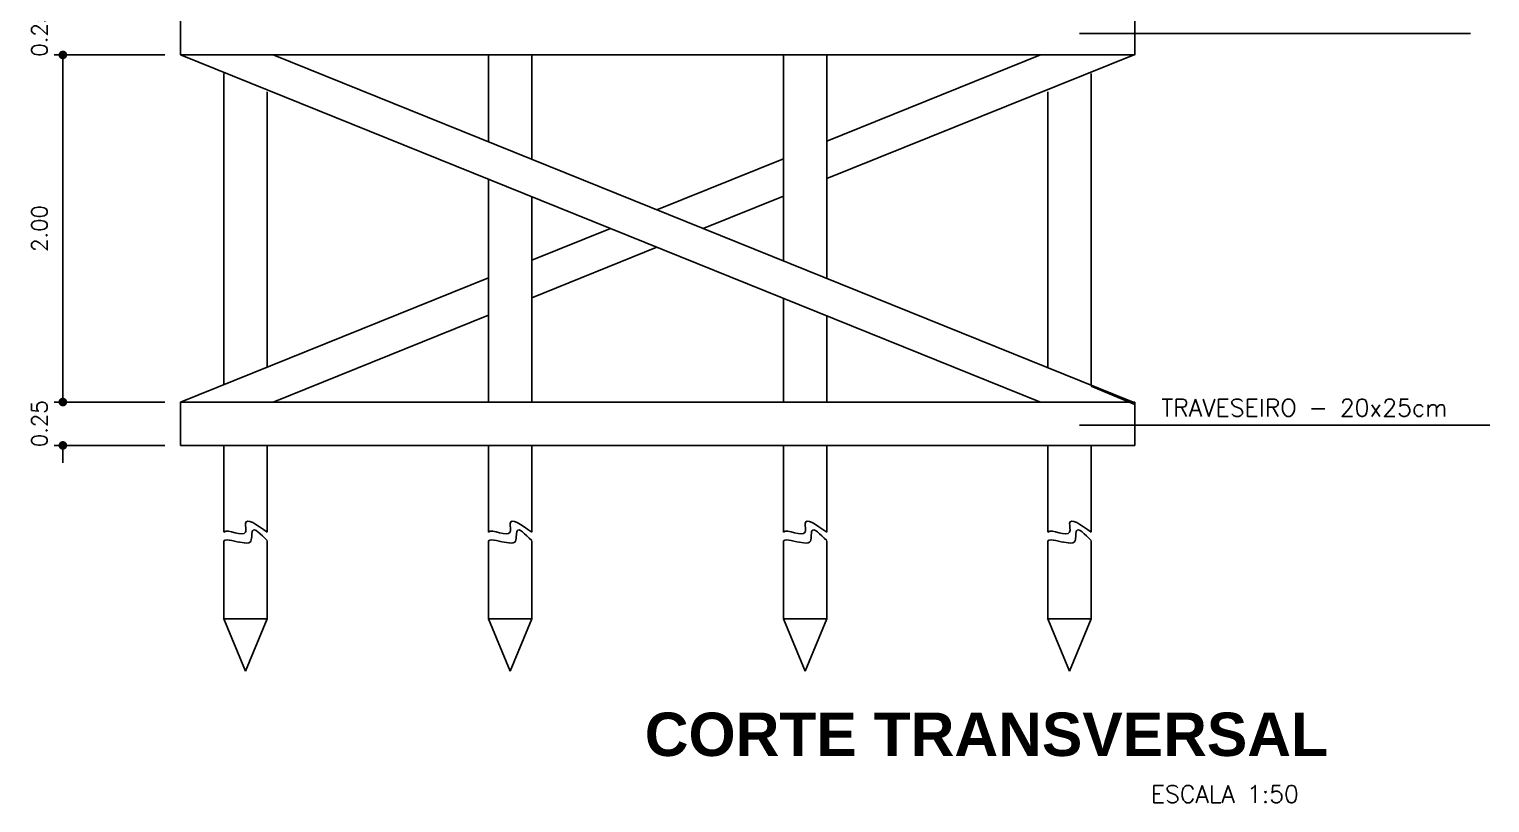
# Model space of a CAD drawing. Extents: x -145.3 to -112, y 64.3 to 94.4.
# Drawn here: x -121.57 to -113.15, y 85.48 to 89.94 of the extents above; entities that cross this region are included whole.
import ezdxf
from ezdxf.enums import TextEntityAlignment as Align

# ---------------------------------------------------------------- set-up
doc = ezdxf.new("R2010")
doc.units = 0
doc.header["$MEASUREMENT"] = 0
doc.layers.get('0').update_dxf_attribs({"linetype": 'CONTINUOUS'})
doc.layers.get('DEFPOINTS').update_dxf_attribs({"linetype": 'CONTINUOUS'})
for name, color, linetype in [('ALVENARIA', 7, 'CONTINUOUS'), ('COTA', 1, 'CONTINUOUS'), ('HATCH', 30, 'CONTINUOUS'), ('TEXTO2', 40, 'CONTINUOUS'), ('TEXTO5', 5, 'CONTINUOUS')]:
    doc.layers.add(name, color=color, linetype=linetype)
doc.styles.add('SANSSERIFBOLD', font='sasb____.pfb')
doc.styles.add('SIMPLEX', font='SIMPLEX.SHX')
doc.dimstyles.new('DIM50', dxfattribs={"dimtxt": 0.09, "dimasz": 0.05, "dimexe": 0.05, "dimexo": 0.09, "dimgap": 0.09, "dimtad": 1, "dimzin": 0, "dimdsep": 46, "dimtxsty": 'SIMPLEX', "dimblk": 'DOT', "dimcen": 0.09, "dimadec": 0, "dimazin": 0, "dimtfac": 1, "dimtix": 1, "dimtofl": 0, "dimtmove": 2, "dimatfit": 3, "dimldrblk": 'DOT', "dimfxl": 1, "dimtolj": 1, "dimtzin": 0, "dimarcsym": 0})

# ---------------------------------------------------------------- blocks, each defined once
blk = doc.blocks.new('DOT')
at = {"layer": 'ALVENARIA', "color": 0, "linetype": 'ByBlock'}
blk.add_line((-0.5, 0), (-1, 0), dxfattribs=at)
at = {"layer": 'ALVENARIA', "color": 0, "linetype": 'ByBlock', "const_width": 0.5}
blk.add_lwpolyline([(-0.25, 0, 1), (0.25, 0, 1)], format="xyb", close=True, dxfattribs=at)
blk = doc.blocks.new('*D106')
at = {"color": 0, "linetype": 'ByBlock'}
for p, q in [((-121.3789, 87.8436), (-121.3789, 87.8936)), ((-120.7906, 87.7936), (-121.4289, 87.7936)), ((-120.7906, 87.5436), (-121.4289, 87.5436)), ((-121.3789, 87.4936), (-121.3789, 87.4436))]:
    blk.add_line(p, q, dxfattribs=at)
at = {"layer": 'DEFPOINTS', "color": 0, "linetype": 'ByBlock'}
for p in [(-121.3789, 87.7936), (-120.7006, 87.7936), (-120.7006, 87.5436)]:
    blk.add_point(p, dxfattribs=at)
at = {"color": 0, "linetype": 'ByBlock', "xscale": 0.05, "yscale": 0.05, "zscale": 0.05}
for p, rotation in [((-121.3789, 87.7936), 270), ((-121.3789, 87.5436), 90)]:
    blk.add_blockref('DOT', p, dxfattribs=dict(at, rotation=rotation))
at = {"color": 0, "linetype": 'ByBlock', "insert": (-121.5139, 87.6686), "char_height": 0.09, "attachment_point": 5, "rotation": 90, "style": 'SIMPLEX'}
blk.add_mtext('\\A1;0.25', dxfattribs=at)
blk = doc.blocks.new('*D107')
at = {"color": 0, "linetype": 'ByBlock'}
for p, q in [((-120.7906, 89.7936), (-121.4289, 89.7936)), ((-121.3789, 87.8436), (-121.3789, 89.7436))]:
    blk.add_line(p, q, dxfattribs=at)
at = {"layer": 'DEFPOINTS', "color": 0, "linetype": 'ByBlock'}
for p in [(-121.3789, 89.7936), (-120.7006, 89.7936), (-120.7006, 87.7936)]:
    blk.add_point(p, dxfattribs=at)
at = {"color": 0, "linetype": 'ByBlock', "xscale": 0.05, "yscale": 0.05, "zscale": 0.05}
for p, rotation in [((-121.3789, 89.7936), 90), ((-121.3789, 87.7936), 270)]:
    blk.add_blockref('DOT', p, dxfattribs=dict(at, rotation=rotation))
at = {"color": 0, "linetype": 'ByBlock', "insert": (-121.5139, 88.7936), "char_height": 0.09, "attachment_point": 5, "rotation": 90, "style": 'SIMPLEX'}
blk.add_mtext('\\A1;2.00', dxfattribs=at)
blk = doc.blocks.new('*D108')
at = {"color": 0, "linetype": 'ByBlock'}
for p, q in [((-121.3789, 90.0936), (-121.3789, 90.1436)), ((-120.7906, 90.0436), (-121.4289, 90.0436)), ((-121.3789, 89.7436), (-121.3789, 89.6936))]:
    blk.add_line(p, q, dxfattribs=at)
at = {"layer": 'DEFPOINTS', "color": 0, "linetype": 'ByBlock'}
for p in [(-121.3789, 90.0436), (-120.7006, 90.0436), (-120.7006, 89.7936)]:
    blk.add_point(p, dxfattribs=at)
at = {"color": 0, "linetype": 'ByBlock', "xscale": 0.05, "yscale": 0.05, "zscale": 0.05}
for p, rotation in [((-121.3789, 90.0436), 270), ((-121.3789, 89.7936), 90)]:
    blk.add_blockref('DOT', p, dxfattribs=dict(at, rotation=rotation))
at = {"color": 0, "linetype": 'ByBlock', "insert": (-121.5139, 89.9186), "char_height": 0.09, "attachment_point": 5, "rotation": 90, "style": 'SIMPLEX'}
blk.add_mtext('\\A1;0.25', dxfattribs=at)

msp = doc.modelspace()

# ---------------------------------------------------------------- linework, layer by layer
at = {"layer": 'ALVENARIA'}
for p, q in [((-120.7006, 90.0436), (-120.7006, 89.7936)), ((-115.2006, 90.0436), (-115.2006, 89.7936)), ((-120.7006, 89.7936), (-115.2006, 89.7936)), ((-115.7442, 87.7936), (-120.7006, 89.7936)), ((-115.2098, 87.7936), (-120.1661, 89.7936)), ((-118.9256, 89.7936), (-118.9256, 89.293)), ((-118.6756, 89.7936), (-118.6756, 89.1921)), ((-117.2256, 89.7936), (-117.2256, 88.607)), ((-116.9756, 89.0809), (-115.2006, 89.7972)), ((-116.9756, 89.2966), (-115.7441, 89.7936)), ((-116.9756, 89.7936), (-116.9756, 88.5061)), ((-120.4506, 89.6872), (-120.4506, 87.8944)), ((-115.4506, 89.6872), (-115.4506, 87.8907)), ((-120.2006, 89.5808), (-120.2006, 87.9953)), ((-115.7006, 89.5808), (-115.7006, 87.9916)), ((-117.9551, 88.9014), (-117.2256, 89.1957)), ((-118.9256, 89.0773), (-118.9256, 87.7936)), ((-118.6756, 88.9764), (-118.6756, 87.7936)), ((-117.6879, 88.7935), (-117.2256, 88.9801)), ((-118.6756, 88.6107), (-118.2224, 88.7935)), ((-118.6756, 88.395), (-117.9551, 88.6857)), ((-120.7006, 87.7936), (-118.9256, 88.5098)), ((-117.2256, 88.3913), (-117.2256, 87.7936)), ((-120.1661, 87.7936), (-118.9256, 88.2941)), ((-116.9756, 88.2904), (-116.9756, 87.7936)), ((-115.4506, 87.8852), (-115.2006, 87.7788)), ((-120.7006, 87.7936), (-115.2006, 87.7936)), ((-120.7006, 87.7936), (-120.7006, 87.5436)), ((-120.7006, 87.7936), (-115.2006, 87.7936)), ((-120.7006, 87.7788), (-120.7006, 87.5436)), ((-115.2006, 87.7936), (-115.2006, 87.5436)), ((-120.7006, 87.5436), (-115.2006, 87.5436)), ((-120.7006, 87.5436), (-115.2006, 87.5436)), ((-120.4506, 87.5436), (-120.4506, 87.0436)), ((-120.2006, 87.5436), (-120.2006, 87.0436)), ((-118.9256, 87.5436), (-118.9256, 87.0436)), ((-118.6756, 87.5436), (-118.6756, 87.0436)), ((-117.2256, 87.5436), (-117.2256, 87.0436)), ((-116.9756, 87.5436), (-116.9756, 87.0436)), ((-115.7006, 87.5436), (-115.7006, 87.0436)), ((-115.4506, 87.5436), (-115.4506, 87.0436)), ((-120.4506, 86.9936), (-120.4506, 86.5436)), ((-120.2006, 86.9936), (-120.2006, 86.5436)), ((-118.9256, 86.9936), (-118.9256, 86.5436)), ((-118.6756, 86.9936), (-118.6756, 86.5436)), ((-117.2256, 86.9936), (-117.2256, 86.5436)), ((-116.9756, 86.9936), (-116.9756, 86.5436)), ((-115.7006, 86.9936), (-115.7006, 86.5436)), ((-115.4506, 86.9936), (-115.4506, 86.5436)), ((-120.4506, 86.5436), (-120.2006, 86.5436)), ((-120.4506, 86.5436), (-120.3256, 86.2436)), ((-120.2006, 86.5436), (-120.3256, 86.2436)), ((-118.9256, 86.5436), (-118.8006, 86.2436)), ((-118.9256, 86.5436), (-118.6756, 86.5436)), ((-118.6756, 86.5436), (-118.8006, 86.2436)), ((-117.2256, 86.5436), (-117.1006, 86.2436)), ((-117.2256, 86.5436), (-116.9756, 86.5436)), ((-116.9756, 86.5436), (-117.1006, 86.2436)), ((-115.7006, 86.5436), (-115.5756, 86.2436)), ((-115.7006, 86.5436), (-115.4506, 86.5436)), ((-115.4506, 86.5436), (-115.5756, 86.2436))]:
    msp.add_line(p, q, dxfattribs=at)
for points, knots in [([(-120.4506, 87.0436), (-120.4313, 87.0656), (-120.303, 86.9937), (-120.3451, 87.1463), (-120.2615, 87.0869), (-120.2006, 87.0436)], [0.05, 0.05, 0.05, 0.05, 0.175, 0.225, 0.3596291, 0.3596291, 0.3596291, 0.3596291]), ([(-118.9256, 87.0436), (-118.9063, 87.0656), (-118.778, 86.9937), (-118.8201, 87.1463), (-118.7365, 87.0869), (-118.6756, 87.0436)], [0.05, 0.05, 0.05, 0.05, 0.175, 0.225, 0.3596291, 0.3596291, 0.3596291, 0.3596291]), ([(-117.2256, 87.0436), (-117.2063, 87.0656), (-117.078, 86.9937), (-117.1201, 87.1463), (-117.0365, 87.0869), (-116.9756, 87.0436)], [0.05, 0.05, 0.05, 0.05, 0.175, 0.225, 0.3596291, 0.3596291, 0.3596291, 0.3596291]), ([(-115.7006, 87.0436), (-115.6813, 87.0656), (-115.553, 86.9937), (-115.5951, 87.1463), (-115.5115, 87.0869), (-115.4506, 87.0436)], [0.05, 0.05, 0.05, 0.05, 0.175, 0.225, 0.3596291, 0.3596291, 0.3596291, 0.3596291]), ([(-120.3256, 87.0436), (-120.3254, 87.0466), (-120.3247, 87.0491), (-120.3237, 87.0511)], [0.225, 0.225, 0.225, 0.225, 0.23621397, 0.23621397, 0.23621397, 0.23621397]), ([(-118.8006, 87.0436), (-118.8004, 87.0466), (-118.7997, 87.0491), (-118.7987, 87.0511)], [0.225, 0.225, 0.225, 0.225, 0.23621397, 0.23621397, 0.23621397, 0.23621397]), ([(-117.1006, 87.0436), (-117.1004, 87.0466), (-117.0997, 87.0491), (-117.0987, 87.0511)], [0.225, 0.225, 0.225, 0.225, 0.23621397, 0.23621397, 0.23621397, 0.23621397]), ([(-115.5756, 87.0436), (-115.5754, 87.0466), (-115.5747, 87.0491), (-115.5737, 87.0511)], [0.225, 0.225, 0.225, 0.225, 0.23621397, 0.23621397, 0.23621397, 0.23621397])]:
    msp.add_open_spline(points, degree=3, knots=knots, dxfattribs=at)
for points in [[(-120.3462, 86.9843), (-120.2993, 86.9865), (-120.2861, 87.0509), (-120.2011, 86.9952)], [(-118.8212, 86.9843), (-118.7743, 86.9865), (-118.7611, 87.0509), (-118.6761, 86.9952)], [(-117.1212, 86.9843), (-117.0743, 86.9865), (-117.0611, 87.0509), (-116.9761, 86.9952)], [(-115.5962, 86.9843), (-115.5493, 86.9865), (-115.5361, 87.0509), (-115.4511, 86.9952)]]:
    msp.add_spline(points, degree=3, dxfattribs=at)
for points in [[(-120.4506, 86.9936), (-120.4358, 87.0105), (-120.3785, 86.9842), (-120.3462, 86.9843)], [(-118.9256, 86.9936), (-118.9108, 87.0105), (-118.8535, 86.9842), (-118.8212, 86.9843)], [(-117.2256, 86.9936), (-117.2108, 87.0105), (-117.1535, 86.9842), (-117.1212, 86.9843)], [(-115.7006, 86.9936), (-115.6858, 87.0105), (-115.6285, 86.9842), (-115.5962, 86.9843)]]:
    msp.add_open_spline(points, degree=3, dxfattribs=at)
at = {"layer": 'HATCH'}
for p, q in [((-115.5194, 89.9168), (-113.9502, 89.9168)), ((-113.9502, 89.9168), (-113.2639, 89.9168)), ((-115.5194, 87.6608), (-113.9502, 87.6608)), ((-113.9502, 87.6608), (-113.1537, 87.6608))]:
    msp.add_line(p, q, dxfattribs=at)

# ---------------------------------------------------------------- texts
at = {"layer": 'TEXTO2', "style": 'SIMPLEX'}
for s, p in [('TRAVESEIRO - 20x25cm', (-115.0468, 87.711)), ('ESCALA 1:50', (-115.1069, 85.4843))]:
    msp.add_text(s, height=0.1, dxfattribs=at).set_placement(p)
at = {"layer": 'TEXTO5', "style": 'SANSSERIFBOLD'}
msp.add_text('CORTE TRANSVERSAL', height=0.25, dxfattribs=at).set_placement((-114.0861, 85.754), align=Align.RIGHT)

# ---------------------------------------------------------------- dimensions: what is measured, and where the dimension line sits
at = {"layer": 'COTA'}
for base, p1, p2, override, picture, middle in [((-121.3789, 90.0436), (-120.7006, 89.7936), (-120.7006, 90.0436), {"dimblk1": 'DOT', "dimblk2": 'DOT', "dimsah": 1, "dimse1": 1}, '*D108', (-121.5139, 89.9186)), ((-121.3789, 89.7936), (-120.7006, 87.7936), (-120.7006, 89.7936), {"dimblk1": 'DOT', "dimblk2": 'DOT', "dimsah": 1, "dimse1": 1}, '*D107', (-121.5139, 88.7936)), ((-121.3789, 87.7936), (-120.7006, 87.5436), (-120.7006, 87.7936), {"dimblk1": 'DOT', "dimblk2": 'DOT', "dimsah": 1}, '*D106', (-121.5139, 87.6686))]:
    dim = msp.add_linear_dim(base=base, p1=p1, p2=p2, angle=90, dimstyle='DIM50', override=override, dxfattribs=at)
    dim.commit()
    dim.dimension.update_dxf_attribs({"geometry": picture, "text_midpoint": middle})

doc.saveas('drawing.dxf')
